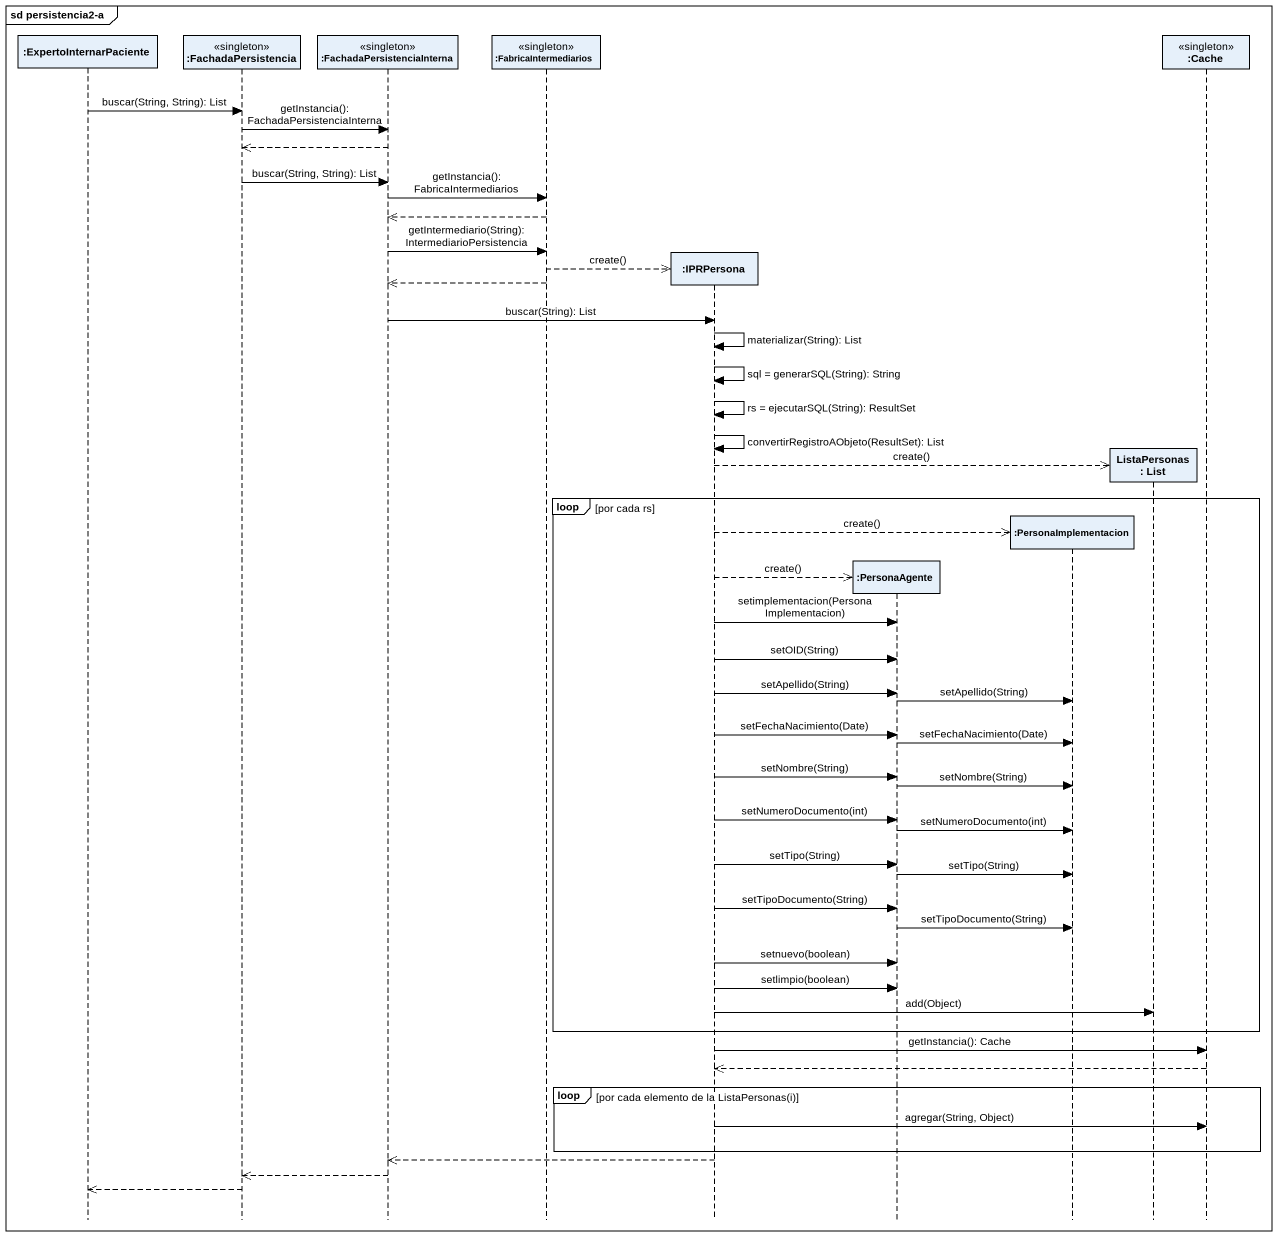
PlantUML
@startuml
mainframe sd persistencia2-a
hide footbox
participant ":ExpertoInternarPaciente" as ExpertoInternarPaciente
participant ":FachadaPersistencia" as FachadaPersistencia <<singleton>>
participant ":FachadaPersistenciaInterna" as FachadaPersistenciaInterna <<singleton>>
participant ":FabricaIntermediarios" as FabricaIntermediarios <<singleton>>
participant ":IPRPersona" as IPRPersona
participant ":PersonaAgente" as PersonaAgente
participant ":PersonaImplementacion" as PersonaImplementacion
participant "ListaPersonas : List" as ListaPersonas
participant ":Cache" as Cache <<singleton>>

ExpertoInternarPaciente -> FachadaPersistencia : buscar(String, String): List
FachadaPersistencia -> FachadaPersistenciaInterna : getInstancia(): FachadaPersistenciaInterna
FachadaPersistenciaInterna -->> FachadaPersistencia
FachadaPersistencia -> FachadaPersistenciaInterna : buscar(String, String): List
FachadaPersistenciaInterna -> FabricaIntermediarios : getInstancia(): FabricaIntermediarios
FabricaIntermediarios -->> FachadaPersistenciaInterna
FachadaPersistenciaInterna -> FabricaIntermediarios : getIntermediario(String): IntermediarioPersistencia
FabricaIntermediarios -->> IPRPersona ** : create()
FabricaIntermediarios -->> FachadaPersistenciaInterna
FachadaPersistenciaInterna -> IPRPersona : buscar(String): List
IPRPersona -> IPRPersona : materializar(String): List
IPRPersona -> IPRPersona : sql = generarSQL(String): String
IPRPersona -> IPRPersona : rs = ejecutarSQL(String): ResultSet
IPRPersona -> IPRPersona : convertirRegistroAObjeto(ResultSet): List
IPRPersona -->> ListaPersonas ** : create()
loop por cada rs
  IPRPersona -->> PersonaImplementacion ** : create()
  IPRPersona -->> PersonaAgente ** : create()
  IPRPersona -> PersonaAgente : setimplementacion(PersonaImplementacion)
  IPRPersona -> PersonaAgente : setOID(String)
  IPRPersona -> PersonaAgente : setApellido(String)
  PersonaAgente -> PersonaImplementacion : setApellido(String)
  IPRPersona -> PersonaAgente : setFechaNacimiento(Date)
  PersonaAgente -> PersonaImplementacion : setFechaNacimiento(Date)
  IPRPersona -> PersonaAgente : setNombre(String)
  PersonaAgente -> PersonaImplementacion : setNombre(String)
  IPRPersona -> PersonaAgente : setNumeroDocumento(int)
  PersonaAgente -> PersonaImplementacion : setNumeroDocumento(int)
  IPRPersona -> PersonaAgente : setTipo(String)
  PersonaAgente -> PersonaImplementacion : setTipo(String)
  IPRPersona -> PersonaAgente : setTipoDocumento(String)
  PersonaAgente -> PersonaImplementacion : setTipoDocumento(String)
  IPRPersona -> PersonaAgente : setnuevo(boolean)
  IPRPersona -> PersonaAgente : setlimpio(boolean)
  IPRPersona -> ListaPersonas : add(Object)
end
IPRPersona -> Cache : getInstancia(): Cache
Cache -->> IPRPersona
loop por cada elemento de la ListaPersonas(i)
  IPRPersona -> Cache : agregar(String, Object)
end
IPRPersona -->> FachadaPersistenciaInterna
FachadaPersistenciaInterna -->> FachadaPersistencia
FachadaPersistencia -->> ExpertoInternarPaciente
@enduml
